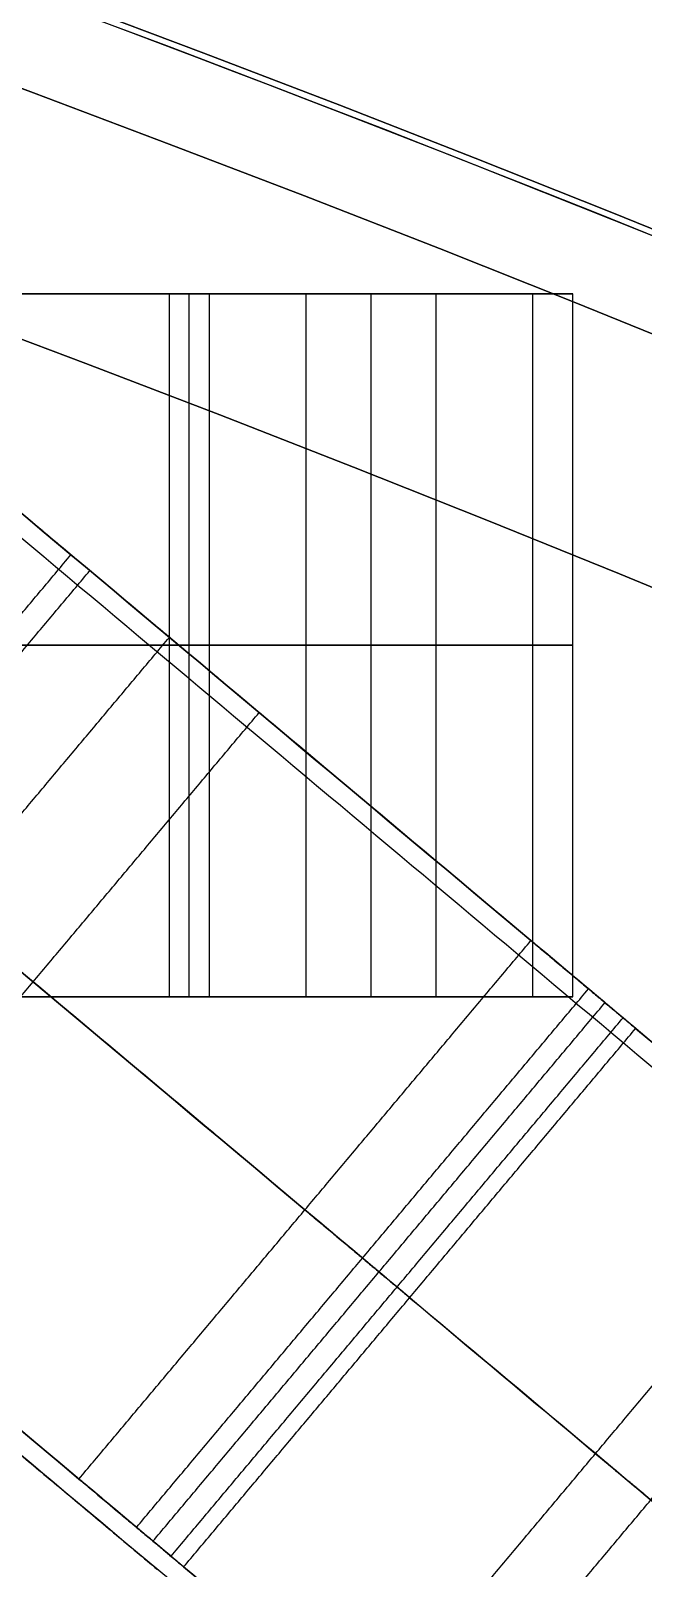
# Model space of a CAD drawing. Header units: millimetres. Extents: x -610 to 610, y -610 to 610.
# Drawn here: x 212.29 to 227.97, y 531.58 to 570.95 of the extents above; entities that cross this region are included whole.
import ezdxf

# ---------------------------------------------------------------- set-up
doc = ezdxf.new("R2010")
doc.units = ezdxf.units.MM
doc.layers.add('base', color=7, linetype='Continuous', true_color=0xffecbc)

msp = doc.modelspace()

# ---------------------------------------------------------------- linework, layer by layer
at = {"layer": 'base'}
for p, q in [((226.171, 564.216, 122.966), (115.92, 564.216, 122.966)), ((226.171, 546.216, 122.966), (115.92, 546.216, 122.966)), ((535.928, 286.834, 122.966), (227.778, 545.403, 122.966)), ((524.358, 273.045, 122.966), (216.208, 531.614, 122.966))]:
    msp.add_line(p, q, dxfattribs=at)
at = {"layer": 'base', "extrusion": (0, 0, -1)}
for centre, radius in [((0, 0, 3.534), 610), ((0, 0, 4.534), 610), ((0, 0, -2.476), 607.51), ((0, 0, 10.545), 607.51), ((0, 0, -4.966), 601.5), ((0, 0, 13.034), 601.5)]:
    msp.add_circle(centre, radius, dxfattribs=at)
at = {"layer": 'base'}
for centre, radius in [((0, 0, 249.466), 610), ((0, 0, 250.466), 610), ((0, 0, 243.455), 607.51), ((0, 0, 256.476), 607.51), ((0, 0, 240.966), 601.5), ((0, 0, 258.966), 601.5)]:
    msp.add_circle(centre, radius, dxfattribs=at)
for points, weights, degree, knots in [([(-495.198, -356.201, -4.034), (-851.399, 138.996, -4.034), (-356.201, 495.198, -4.034), (138.996, 851.399, -4.034), (495.198, 356.201, -4.034), (851.399, -138.996, -4.034), (356.201, -495.198, -4.034), (-138.996, -851.399, -4.034), (-495.198, -356.201, -4.034)], [1, 0.707106781187, 1, 0.707106781187, 1, 0.707106781187, 1, 0.707106781187, 1], 2, [0, 0, 0, 958.185759, 958.185759, 1916.371519, 1916.371519, 2874.557278, 2874.557278, 3832.743037, 3832.743037, 3832.743037]), ([(-610, 0, 249.966), (-610, -610, 249.966), (0, -610, 249.966), (610, -610, 249.966), (610, 0, 249.966), (610, 610, 249.966), (0, 610, 249.966), (-610, 610, 249.966), (-610, 0, 249.966)], [1, 0.707106781187, 1, 0.707106781187, 1, 0.707106781187, 1, 0.707106781187, 1], 2, [0, 0, 0, 958.185759, 958.185759, 1916.371519, 1916.371519, 2874.557278, 2874.557278, 3832.743037, 3832.743037, 3832.743037]), ([(222.671, 564.216, 240.966), (223.612, 564.216, 240.966), (224.481, 564.216, 240.606), (225.146, 564.216, 239.941), (225.811, 564.216, 239.275), (226.171, 564.216, 238.406), (226.171, 564.216, 237.466)], [1, 0.949252514911, 0.949252514911, 1, 0.949252514911, 0.949252514911, 1], 3, [4969.251435, 4969.251435, 4969.251435, 4969.251435, 4972.000343, 4972.000343, 4972.000343, 4974.74925, 4974.74925, 4974.74925, 4974.74925]), ([(226.171, 564.216, 115.666), (226.171, 564.216, 114.726), (225.811, 564.216, 113.857), (225.146, 564.216, 113.192), (224.481, 564.216, 112.526), (223.612, 564.216, 112.166), (222.671, 564.216, 112.166)], [1, 0.949252810473, 0.949252810473, 1, 0.949252810473, 0.949252810473, 1], 3, [5134.591411, 5134.591411, 5134.591411, 5134.591411, 5137.34031, 5137.34031, 5137.34031, 5140.08921, 5140.08921, 5140.08921, 5140.08921]), ([(222.671, 555.216, 240.966), (223.612, 555.216, 240.966), (224.481, 555.216, 240.606), (225.146, 555.216, 239.941), (225.811, 555.216, 239.275), (226.171, 555.216, 238.406), (226.171, 555.216, 237.466)], [1, 0.949252514911, 0.949252514911, 1, 0.949252514911, 0.949252514911, 1], 3, [4969.251435, 4969.251435, 4969.251435, 4969.251435, 4972.000343, 4972.000343, 4972.000343, 4974.74925, 4974.74925, 4974.74925, 4974.74925]), ([(226.171, 555.216, 115.666), (226.171, 555.216, 114.726), (225.811, 555.216, 113.857), (225.146, 555.216, 113.192), (224.481, 555.216, 112.526), (223.612, 555.216, 112.166), (222.671, 555.216, 112.166)], [1, 0.949252810473, 0.949252810473, 1, 0.949252810473, 0.949252810473, 1], 3, [5134.591411, 5134.591411, 5134.591411, 5134.591411, 5137.34031, 5137.34031, 5137.34031, 5140.08921, 5140.08921, 5140.08921, 5140.08921]), ([(222.671, 546.216, 240.966), (223.612, 546.216, 240.966), (224.481, 546.216, 240.606), (225.146, 546.216, 239.941), (225.811, 546.216, 239.275), (226.171, 546.216, 238.406), (226.171, 546.216, 237.466)], [1, 0.949252514911, 0.949252514911, 1, 0.949252514911, 0.949252514911, 1], 3, [4969.251435, 4969.251435, 4969.251435, 4969.251435, 4972.000343, 4972.000343, 4972.000343, 4974.74925, 4974.74925, 4974.74925, 4974.74925]), ([(226.171, 546.216, 115.666), (226.171, 546.216, 114.726), (225.811, 546.216, 113.857), (225.146, 546.216, 113.192), (224.481, 546.216, 112.526), (223.612, 546.216, 112.166), (222.671, 546.216, 112.166)], [1, 0.949252810473, 0.949252810473, 1, 0.949252810473, 0.949252810473, 1], 3, [5134.591411, 5134.591411, 5134.591411, 5134.591411, 5137.34031, 5137.34031, 5137.34031, 5140.08921, 5140.08921, 5140.08921, 5140.08921]), ([(32.649, -544.756, 240.966), (-510.363, -577.301, 240.966), (-544.649, -34.396, 240.966), (-578.935, 508.509, 240.966), (-36.142, 544.535, 240.966), (506.65, 580.562, 240.966), (544.417, 37.888, 240.966), (582.184, -504.785, 240.966), (39.634, -544.292, 240.966)], [1, 0.708239625255, 1, 0.708239625255, 1, 0.708239625255, 1, 0.708239625255, 1], 2, [654.018286, 654.018286, 654.018286, 1509.504571, 1509.504571, 2364.990855, 2364.990855, 3220.47714, 3220.47714, 4075.963425, 4075.963425, 4075.963425]), ([(32.649, -544.756, 244.966), (-510.363, -577.301, 244.966), (-544.649, -34.396, 244.966), (-578.935, 508.509, 244.966), (-36.142, 544.535, 244.966), (506.65, 580.562, 244.966), (544.417, 37.888, 244.966), (582.184, -504.785, 244.966), (39.634, -544.292, 244.966)], [1, 0.708239625255, 1, 0.708239625255, 1, 0.708239625255, 1, 0.708239625255, 1], 2, [654.018286, 654.018286, 654.018286, 1509.504571, 1509.504571, 2364.990855, 2364.990855, 3220.47714, 3220.47714, 4075.963425, 4075.963425, 4075.963425]), ([(32.649, -544.756, 242.966), (-510.363, -577.301, 242.966), (-544.649, -34.396, 242.966), (-578.935, 508.509, 242.966), (-36.142, 544.535, 242.966), (506.65, 580.562, 242.966), (544.417, 37.888, 242.966), (582.184, -504.785, 242.966), (39.634, -544.292, 242.966)], [1, 0.708239625255, 1, 0.708239625255, 1, 0.708239625255, 1, 0.708239625255, 1], 2, [654.018286, 654.018286, 654.018286, 1509.504571, 1509.504571, 2364.990855, 2364.990855, 3220.47714, 3220.47714, 4075.963425, 4075.963425, 4075.963425]), ([(229.361, 532.326, 196.565), (228.064, 533.414, 196.565), (227.047, 534.267, 195.514), (226.751, 534.516, 193.866), (226.454, 534.765, 192.218), (227.005, 534.303, 190.686), (228.166, 533.328, 189.932)], [1, 0.855896171082, 0.855896171082, 1, 0.855896171082, 0.855896171082, 1], 3, [1556.805097, 1556.805097, 1556.805097, 1556.805097, 1561.494842, 1561.494842, 1561.494842, 1566.184588, 1566.184588, 1566.184588, 1566.184588])]:
    msp.add_rational_spline(points, weights, degree=degree, knots=knots, dxfattribs=at)
for points, degree in [([(458.169, 387.574, 240.966), (282.367, 489.074, 240.966), (106.565, 590.573, 240.966)], 2), ([(458.169, 387.574, 244.966), (282.367, 489.074, 244.966), (106.565, 590.573, 244.966)], 2), ([(458.169, 387.574, 242.966), (282.367, 489.074, 242.966), (106.565, 590.573, 242.966)], 2), ([(201.55, 567.411, 22.966), (209.399, 560.825, 22.966), (217.248, 554.239, 22.966), (225.097, 547.652, 22.966)], 3), ([(225.097, 547.652, 45.566), (217.248, 554.239, 45.566), (209.399, 560.825, 45.566), (201.55, 567.411, 45.566)], 3), ([(201.55, 567.411, 67.366), (209.399, 560.825, 67.366), (217.248, 554.239, 67.366), (225.097, 547.652, 67.366)], 3), ([(225.097, 547.652, 89.966), (217.248, 554.239, 89.966), (209.399, 560.825, 89.966), (201.55, 567.411, 89.966)], 3), ([(201.55, 567.411, 111.766), (209.399, 560.825, 111.766), (217.248, 554.239, 111.766), (225.097, 547.652, 111.766)], 3), ([(201.55, 567.411, 218.566), (209.399, 560.825, 218.566), (217.248, 554.239, 218.566), (225.097, 547.652, 218.566)], 3), ([(-176.09, 564.216, 244.966), (-45.446, 564.216, 244.966), (85.199, 564.216, 244.966), (215.843, 564.216, 244.966)], 3), ([(222.671, 564.216, 218.966), (212.425, 564.216, 218.966), (202.178, 564.216, 218.966), (191.932, 564.216, 218.966)], 3), ([(222.671, 564.216, 112.166), (212.425, 564.216, 112.166), (202.179, 564.216, 112.166), (191.932, 564.216, 112.166)], 3), ([(191.932, 564.216, 89.566), (202.179, 564.216, 89.566), (212.425, 564.216, 89.566), (222.671, 564.216, 89.566)], 3), ([(222.671, 564.216, 67.766), (212.425, 564.216, 67.766), (202.179, 564.216, 67.766), (191.932, 564.216, 67.766)], 3), ([(191.932, 564.216, 45.166), (202.179, 564.216, 45.166), (212.425, 564.216, 45.166), (222.671, 564.216, 45.166)], 3), ([(222.671, 564.216, 23.366), (212.425, 564.216, 23.366), (202.179, 564.216, 23.366), (191.932, 564.216, 23.366)], 3), ([(210.033, 564.216, 138.6), (214.245, 564.216, 138.6), (218.458, 564.216, 138.6), (222.671, 564.216, 138.6)], 3), ([(215.843, 546.216, 244.966), (215.843, 555.216, 244.966), (215.843, 564.216, 244.966)], 2), ([(215.843, 546.216, 244.466), (215.843, 555.216, 244.466), (215.843, 564.216, 244.466)], 2), ([(215.843, 564.216, 244.966), (215.843, 564.216, 244.799), (215.843, 564.216, 244.632), (215.843, 564.216, 244.466)], 3), ([(215.843, 546.216, 244.716), (215.843, 555.216, 244.716), (215.843, 564.216, 244.716)], 2), ([(216.352, 546.216, 138.6), (216.352, 555.216, 138.6), (216.352, 564.216, 138.6)], 2), ([(216.868, 546.216, 241.991), (216.868, 555.216, 241.991), (216.868, 564.216, 241.991)], 2), ([(219.343, 546.216, 240.966), (219.343, 555.216, 240.966), (219.343, 564.216, 240.966)], 2), ([(219.343, 564.216, 240.966), (220.452, 564.216, 240.966), (221.562, 564.216, 240.966), (222.671, 564.216, 240.966)], 3), ([(221.007, 546.216, 240.966), (221.007, 555.216, 240.966), (221.007, 564.216, 240.966)], 2), ([(222.671, 546.216, 240.966), (222.671, 555.216, 240.966), (222.671, 564.216, 240.966)], 2), ([(222.671, 546.216, 218.966), (222.671, 555.216, 218.966), (222.671, 564.216, 218.966)], 2), ([(222.671, 546.216, 138.6), (222.671, 555.216, 138.6), (222.671, 564.216, 138.6)], 2), ([(222.671, 546.216, 112.166), (222.671, 555.216, 112.166), (222.671, 564.216, 112.166)], 2), ([(222.671, 546.216, 89.566), (222.671, 555.216, 89.566), (222.671, 564.216, 89.566)], 2), ([(222.671, 546.216, 67.766), (222.671, 555.216, 67.766), (222.671, 564.216, 67.766)], 2), ([(222.671, 546.216, 45.166), (222.671, 555.216, 45.166), (222.671, 564.216, 45.166)], 2), ([(222.671, 546.216, 23.366), (222.671, 555.216, 23.366), (222.671, 564.216, 23.366)], 2), ([(225.146, 546.216, 239.941), (225.146, 555.216, 239.941), (225.146, 564.216, 239.941)], 2), ([(225.146, 546.216, 219.991), (225.146, 555.216, 219.991), (225.146, 564.216, 219.991)], 2), ([(225.146, 546.216, 137.575), (225.146, 555.216, 137.575), (225.146, 564.216, 137.575)], 2), ([(225.146, 546.216, 113.192), (225.146, 555.216, 113.192), (225.146, 564.216, 113.192)], 2), ([(225.146, 546.216, 88.541), (225.146, 555.216, 88.541), (225.146, 564.216, 88.541)], 2), ([(225.146, 546.216, 68.791), (225.146, 555.216, 68.791), (225.146, 564.216, 68.791)], 2), ([(225.146, 546.216, 44.141), (225.146, 555.216, 44.141), (225.146, 564.216, 44.141)], 2), ([(225.146, 546.216, 24.391), (225.146, 555.216, 24.391), (225.146, 564.216, 24.391)], 2), ([(226.171, 546.216, 237.466), (226.171, 555.216, 237.466), (226.171, 564.216, 237.466)], 2), ([(226.171, 546.216, 222.466), (226.171, 555.216, 222.466), (226.171, 564.216, 222.466)], 2), ([(226.171, 564.216, 237.466), (226.171, 564.216, 232.466), (226.171, 564.216, 227.466), (226.171, 564.216, 222.466)], 3), ([(226.171, 546.216, 135.1), (226.171, 555.216, 135.1), (226.171, 564.216, 135.1)], 2), ([(226.171, 546.216, 115.666), (226.171, 555.216, 115.666), (226.171, 564.216, 115.666)], 2), ([(226.171, 564.216, 135.1), (226.171, 564.216, 128.622), (226.171, 564.216, 122.144), (226.171, 564.216, 115.666)], 3), ([(226.171, 546.216, 86.066), (226.171, 555.216, 86.066), (226.171, 564.216, 86.066)], 2), ([(226.171, 546.216, 71.266), (226.171, 555.216, 71.266), (226.171, 564.216, 71.266)], 2), ([(226.171, 564.216, 86.066), (226.171, 564.216, 81.133), (226.171, 564.216, 76.2), (226.171, 564.216, 71.266)], 3), ([(226.171, 546.216, 41.666), (226.171, 555.216, 41.666), (226.171, 564.216, 41.666)], 2), ([(226.171, 546.216, 26.866), (226.171, 555.216, 26.866), (226.171, 564.216, 26.866)], 2), ([(226.171, 564.216, 41.666), (226.171, 564.216, 36.733), (226.171, 564.216, 31.799), (226.171, 564.216, 26.866)], 3), ([(226.171, 546.216, 229.966), (226.171, 555.216, 229.966), (226.171, 564.216, 229.966)], 2), ([(226.171, 546.216, 125.383), (226.171, 555.216, 125.383), (226.171, 564.216, 125.383)], 2), ([(226.171, 546.216, 78.666), (226.171, 555.216, 78.666), (226.171, 564.216, 78.666)], 2), ([(226.171, 546.216, 34.266), (226.171, 555.216, 34.266), (226.171, 564.216, 34.266)], 2), ([(206.855, 562.33, 4.966), (362.361, 431.845, 4.966), (517.867, 301.36, 4.966)], 2), ([(206.855, 562.33, 0.966), (362.361, 431.845, 0.966), (517.867, 301.36, 0.966)], 2), ([(206.855, 562.33, 2.966), (362.361, 431.845, 2.966), (517.867, 301.36, 2.966)], 2), ([(195.765, 560.516, 22.966), (203.614, 553.93, 22.966), (211.463, 547.344, 22.966), (219.312, 540.758, 22.966)], 3), ([(219.312, 540.758, 45.566), (211.463, 547.344, 45.566), (203.614, 553.93, 45.566), (195.765, 560.516, 45.566)], 3), ([(195.765, 560.516, 67.366), (203.614, 553.93, 67.366), (211.463, 547.344, 67.366), (219.312, 540.758, 67.366)], 3), ([(219.312, 540.758, 89.966), (211.463, 547.344, 89.966), (203.614, 553.93, 89.966), (195.765, 560.516, 89.966)], 3), ([(195.765, 560.516, 111.766), (203.614, 553.93, 111.766), (211.463, 547.344, 111.766), (219.312, 540.758, 111.766)], 3), ([(195.765, 560.516, 218.566), (203.614, 553.93, 218.566), (211.463, 547.344, 218.566), (219.312, 540.758, 218.566)], 3), ([(201.753, 543.743, 22.966), (207.538, 550.637, 22.966), (213.323, 557.532, 22.966)], 2), ([(201.753, 543.743, 45.566), (207.538, 550.637, 45.566), (213.323, 557.532, 45.566)], 2), ([(201.753, 543.743, 67.366), (207.538, 550.637, 67.366), (213.323, 557.532, 67.366)], 2), ([(201.753, 543.743, 89.966), (207.538, 550.637, 89.966), (213.323, 557.532, 89.966)], 2), ([(201.753, 543.743, 111.766), (207.538, 550.637, 111.766), (213.323, 557.532, 111.766)], 2), ([(201.753, 543.743, 218.566), (207.538, 550.637, 218.566), (213.323, 557.532, 218.566)], 2), ([(202.237, 543.337, 2.966), (208.022, 550.231, 2.966), (213.807, 557.126, 2.966)], 2), ([(-176.09, 555.216, 244.966), (-45.446, 555.216, 244.966), (85.199, 555.216, 244.966), (215.843, 555.216, 244.966)], 3), ([(222.671, 555.216, 218.966), (212.425, 555.216, 218.966), (202.178, 555.216, 218.966), (191.932, 555.216, 218.966)], 3), ([(222.671, 555.216, 112.166), (212.425, 555.216, 112.166), (202.179, 555.216, 112.166), (191.932, 555.216, 112.166)], 3), ([(191.932, 555.216, 89.566), (202.179, 555.216, 89.566), (212.425, 555.216, 89.566), (222.671, 555.216, 89.566)], 3), ([(222.671, 555.216, 67.766), (212.425, 555.216, 67.766), (202.179, 555.216, 67.766), (191.932, 555.216, 67.766)], 3), ([(191.932, 555.216, 45.166), (202.179, 555.216, 45.166), (212.425, 555.216, 45.166), (222.671, 555.216, 45.166)], 3), ([(222.671, 555.216, 23.366), (212.425, 555.216, 23.366), (202.179, 555.216, 23.366), (191.932, 555.216, 23.366)], 3), ([(204.272, 541.629, 1.48), (210.057, 548.523, 1.48), (215.842, 555.418, 1.48)], 2), ([(210.033, 555.216, 138.6), (214.245, 555.216, 138.6), (218.458, 555.216, 138.6), (222.671, 555.216, 138.6)], 3), ([(215.843, 555.216, 244.966), (215.843, 555.216, 244.799), (215.843, 555.216, 244.632), (215.843, 555.216, 244.466)], 3), ([(219.343, 555.216, 240.966), (220.452, 555.216, 240.966), (221.562, 555.216, 240.966), (222.671, 555.216, 240.966)], 3), ([(226.171, 555.216, 237.466), (226.171, 555.216, 232.466), (226.171, 555.216, 227.466), (226.171, 555.216, 222.466)], 3), ([(226.171, 555.216, 135.1), (226.171, 555.216, 128.622), (226.171, 555.216, 122.144), (226.171, 555.216, 115.666)], 3), ([(226.171, 555.216, 86.066), (226.171, 555.216, 81.133), (226.171, 555.216, 76.2), (226.171, 555.216, 71.266)], 3), ([(226.171, 555.216, 41.666), (226.171, 555.216, 36.733), (226.171, 555.216, 31.799), (226.171, 555.216, 26.866)], 3), ([(189.979, 553.622, 22.966), (197.829, 547.036, 22.966), (205.678, 540.45, 22.966), (213.527, 533.864, 22.966)], 3), ([(213.527, 533.864, 45.566), (205.678, 540.45, 45.566), (197.829, 547.036, 45.566), (189.979, 553.622, 45.566)], 3), ([(189.979, 553.622, 67.366), (197.829, 547.036, 67.366), (205.678, 540.45, 67.366), (213.527, 533.864, 67.366)], 3), ([(213.527, 533.864, 89.966), (205.678, 540.45, 89.966), (197.829, 547.036, 89.966), (189.979, 553.622, 89.966)], 3), ([(189.979, 553.622, 111.766), (197.829, 547.036, 111.766), (205.678, 540.45, 111.766), (213.527, 533.864, 111.766)], 3), ([(189.979, 553.622, 218.566), (197.829, 547.036, 218.566), (205.678, 540.45, 218.566), (213.527, 533.864, 218.566)], 3), ([(206.57, 539.701, 0.966), (212.355, 546.595, 0.966), (218.14, 553.49, 0.966)], 2), ([(507.018, 311.092, 0.966), (362.579, 432.291, 0.966), (218.14, 553.49, 0.966)], 2), ([(213.527, 533.864, 22.966), (219.312, 540.758, 22.966), (225.097, 547.652, 22.966)], 2), ([(213.527, 533.864, 45.566), (219.312, 540.758, 45.566), (225.097, 547.652, 45.566)], 2), ([(213.527, 533.864, 67.366), (219.312, 540.758, 67.366), (225.097, 547.652, 67.366)], 2), ([(213.527, 533.864, 89.966), (219.312, 540.758, 89.966), (225.097, 547.652, 89.966)], 2), ([(213.527, 533.864, 111.766), (219.312, 540.758, 111.766), (225.097, 547.652, 111.766)], 2), ([(213.527, 533.864, 218.566), (219.312, 540.758, 218.566), (225.097, 547.652, 218.566)], 2), ([(501.233, 304.198, 0.966), (356.794, 425.397, 0.966), (212.355, 546.595, 0.966)], 2), ([(-176.09, 546.216, 244.966), (-45.446, 546.216, 244.966), (85.199, 546.216, 244.966), (215.843, 546.216, 244.966)], 3), ([(222.671, 546.216, 218.966), (212.425, 546.216, 218.966), (202.178, 546.216, 218.966), (191.932, 546.216, 218.966)], 3), ([(222.671, 546.216, 112.166), (212.425, 546.216, 112.166), (202.179, 546.216, 112.166), (191.932, 546.216, 112.166)], 3), ([(191.932, 546.216, 89.566), (202.179, 546.216, 89.566), (212.425, 546.216, 89.566), (222.671, 546.216, 89.566)], 3), ([(222.671, 546.216, 67.766), (212.425, 546.216, 67.766), (202.179, 546.216, 67.766), (191.932, 546.216, 67.766)], 3), ([(191.932, 546.216, 45.166), (202.179, 546.216, 45.166), (212.425, 546.216, 45.166), (222.671, 546.216, 45.166)], 3), ([(222.671, 546.216, 23.366), (212.425, 546.216, 23.366), (202.179, 546.216, 23.366), (191.932, 546.216, 23.366)], 3), ([(210.033, 546.216, 138.6), (214.245, 546.216, 138.6), (218.458, 546.216, 138.6), (222.671, 546.216, 138.6)], 3), ([(215, 532.627, 185.332), (220.786, 539.521, 185.332), (226.571, 546.416, 185.332)], 2), ([(215.843, 546.216, 244.966), (215.843, 546.216, 244.799), (215.843, 546.216, 244.632), (215.843, 546.216, 244.466)], 3), ([(219.343, 546.216, 240.966), (220.452, 546.216, 240.966), (221.562, 546.216, 240.966), (222.671, 546.216, 240.966)], 3), ([(226.171, 546.216, 237.466), (226.171, 546.216, 232.466), (226.171, 546.216, 227.466), (226.171, 546.216, 222.466)], 3), ([(226.171, 546.216, 135.1), (226.171, 546.216, 128.622), (226.171, 546.216, 122.144), (226.171, 546.216, 115.666)], 3), ([(226.171, 546.216, 86.066), (226.171, 546.216, 81.133), (226.171, 546.216, 76.2), (226.171, 546.216, 71.266)], 3), ([(226.171, 546.216, 41.666), (226.171, 546.216, 36.733), (226.171, 546.216, 31.799), (226.171, 546.216, 26.866)], 3), ([(227.778, 545.403, 182.602), (227.778, 545.403, 183.728), (227.318, 545.789, 184.769), (226.571, 546.416, 185.332)], 3), ([(198.631, 545.734, 230.966), (207.085, 538.64, 230.966), (215.539, 531.546, 230.966)], 2), ([(198.631, 545.734, 212.966), (207.085, 538.64, 212.966), (215.539, 531.546, 212.966)], 2), ([(198.631, 545.734, 221.966), (207.085, 538.64, 221.966), (215.539, 531.546, 221.966)], 2), ([(502.951, 290.379, 4.966), (350.791, 418.056, 4.966), (198.631, 545.734, 4.966)], 2), ([(502.951, 290.379, 0.966), (350.791, 418.056, 0.966), (198.631, 545.734, 0.966)], 2), ([(502.951, 290.379, 2.966), (350.791, 418.056, 2.966), (198.631, 545.734, 2.966)], 2), ([(215.423, 532.273, 23.991), (221.208, 539.167, 23.991), (226.993, 546.062, 23.991)], 2), ([(215.423, 532.273, 44.541), (221.208, 539.167, 44.541), (226.993, 546.062, 44.541)], 2), ([(215.423, 532.273, 68.391), (221.208, 539.167, 68.391), (226.993, 546.062, 68.391)], 2), ([(215.423, 532.273, 88.941), (221.208, 539.167, 88.941), (226.993, 546.062, 88.941)], 2), ([(215.423, 532.273, 112.792), (221.208, 539.167, 112.792), (226.993, 546.062, 112.792)], 2), ([(215.423, 532.273, 219.591), (221.208, 539.167, 219.591), (226.993, 546.062, 219.591)], 2), ([(215.884, 531.885, 184.178), (221.669, 538.78, 184.178), (227.455, 545.674, 184.178)], 2), ([(216.208, 531.614, 244.966), (221.993, 538.508, 244.966), (227.778, 545.403, 244.966)], 2), ([(216.208, 531.614, 26.466), (221.993, 538.508, 26.466), (227.778, 545.403, 26.466)], 2), ([(216.208, 531.614, 42.066), (221.993, 538.508, 42.066), (227.778, 545.403, 42.066)], 2), ([(216.208, 531.614, 70.866), (221.993, 538.508, 70.866), (227.778, 545.403, 70.866)], 2), ([(216.208, 531.614, 86.466), (221.993, 538.508, 86.466), (227.778, 545.403, 86.466)], 2), ([(216.208, 531.614, 115.266), (221.993, 538.508, 115.266), (227.778, 545.403, 115.266)], 2), ([(216.208, 531.614, 182.602), (221.993, 538.508, 182.602), (227.778, 545.403, 182.602)], 2), ([(216.208, 531.614, 222.066), (221.993, 538.508, 222.066), (227.778, 545.403, 222.066)], 2), ([(216.208, 531.614, 34.266), (221.993, 538.508, 34.266), (227.778, 545.403, 34.266)], 2), ([(216.208, 531.614, 78.666), (221.993, 538.508, 78.666), (227.778, 545.403, 78.666)], 2), ([(216.208, 531.614, 148.934), (221.993, 538.508, 148.934), (227.778, 545.403, 148.934)], 2), ([(216.208, 531.614, 233.516), (221.993, 538.508, 233.516), (227.778, 545.403, 233.516)], 2), ([(227.778, 545.403, 244.966), (377.897, 419.438, 244.966), (528.016, 293.473, 244.966)], 2), ([(227.778, 545.403, 26.466), (227.778, 545.403, 31.666), (227.778, 545.403, 36.866), (227.778, 545.403, 42.066)], 3), ([(227.778, 545.403, 70.866), (227.778, 545.403, 76.066), (227.778, 545.403, 81.266), (227.778, 545.403, 86.466)], 3), ([(227.778, 545.403, 115.266), (227.778, 545.403, 137.712), (227.778, 545.403, 160.157), (227.778, 545.403, 182.602)], 3), ([(227.778, 545.403, 222.066), (227.778, 545.403, 229.699), (227.778, 545.403, 237.332), (227.778, 545.403, 244.966)], 3), ([(220.965, 527.622, 193.866), (226.751, 534.516, 193.866), (232.536, 541.411, 193.866)], 2), ([(222.381, 526.434, 189.932), (228.166, 533.328, 189.932), (233.951, 540.223, 189.932)], 2), ([(495.448, 297.303, 0.966), (351.009, 418.502, 0.966), (206.57, 539.701, 0.966)], 2), ([(221.993, 538.508, 182.602), (221.993, 538.508, 183.728), (221.533, 538.894, 184.769), (220.786, 539.521, 185.332)], 3), ([(223.575, 525.432, 196.565), (229.361, 532.326, 196.565), (235.146, 539.221, 196.565)], 2), ([(221.993, 538.508, 244.966), (372.112, 412.543, 244.966), (522.231, 286.579, 244.966)], 2), ([(221.993, 538.508, 26.466), (221.993, 538.508, 31.666), (221.993, 538.508, 36.866), (221.993, 538.508, 42.066)], 3), ([(221.993, 538.508, 70.866), (221.993, 538.508, 76.066), (221.993, 538.508, 81.266), (221.993, 538.508, 86.466)], 3), ([(221.993, 538.508, 115.266), (221.993, 538.508, 137.712), (221.993, 538.508, 160.157), (221.993, 538.508, 182.602)], 3), ([(221.993, 538.508, 222.066), (221.993, 538.508, 229.699), (221.993, 538.508, 237.332), (221.993, 538.508, 244.966)], 3), ([(224.319, 524.808, 188.471), (230.104, 531.702, 188.471), (235.889, 538.597, 188.471)], 2), ([(226.257, 523.182, 187.011), (232.042, 530.076, 187.011), (237.827, 536.971, 187.011)], 2), ([(226.257, 523.182, 152.35), (232.042, 530.076, 152.35), (237.827, 536.971, 152.35)], 2), ([(226.257, 523.182, 169.68), (232.042, 530.076, 169.68), (237.827, 536.971, 169.68)], 2), ([(226.58, 522.911, 150.774), (232.365, 529.805, 150.774), (238.15, 536.699, 150.774)], 2), ([(227.464, 522.169, 149.62), (233.249, 529.063, 149.62), (239.034, 535.958, 149.62)], 2), ([(216.208, 531.614, 182.602), (216.208, 531.614, 183.728), (215.748, 532, 184.769), (215, 532.627, 185.332)], 3), ([(216.208, 531.614, 244.966), (366.327, 405.649, 244.966), (516.446, 279.684, 244.966)], 2), ([(216.208, 531.614, 26.466), (216.208, 531.614, 31.666), (216.208, 531.614, 36.866), (216.208, 531.614, 42.066)], 3), ([(216.208, 531.614, 70.866), (216.208, 531.614, 76.066), (216.208, 531.614, 81.266), (216.208, 531.614, 86.466)], 3), ([(216.208, 531.614, 115.266), (216.208, 531.614, 137.712), (216.208, 531.614, 160.157), (216.208, 531.614, 182.602)], 3), ([(216.208, 531.614, 222.066), (216.208, 531.614, 229.699), (216.208, 531.614, 237.332), (216.208, 531.614, 244.966)], 3)]:
    msp.add_open_spline(points, degree=degree, dxfattribs=at)
for points, weights, degree in [([(215.843, 564.216, 244.466), (215.843, 564.216, 242.415), (217.293, 564.216, 240.966), (219.343, 564.216, 240.966)], [1, 0.804737854124, 0.804737854124, 1], 3), ([(226.171, 564.216, 222.466), (226.171, 564.216, 220.415), (224.721, 564.216, 218.966), (222.671, 564.216, 218.966)], [1, 0.804739726867, 0.804739726867, 1], 3), ([(222.671, 564.216, 138.6), (224.721, 564.216, 138.6), (226.171, 564.216, 137.151), (226.171, 564.216, 135.1)], [1, 0.80473863462, 0.80473863462, 1], 3), ([(222.671, 564.216, 89.566), (224.721, 564.216, 89.566), (226.171, 564.216, 88.117), (226.171, 564.216, 86.066)], [1, 0.804737854124, 0.804737854124, 1], 3), ([(226.171, 564.216, 71.266), (226.171, 564.216, 69.216), (224.721, 564.216, 67.766), (222.671, 564.216, 67.766)], [1, 0.804737854124, 0.804737854124, 1], 3), ([(222.671, 564.216, 45.166), (224.721, 564.216, 45.166), (226.171, 564.216, 43.716), (226.171, 564.216, 41.666)], [1, 0.804737854124, 0.804737854124, 1], 3), ([(226.171, 564.216, 26.866), (226.171, 564.216, 24.816), (224.721, 564.216, 23.366), (222.671, 564.216, 23.366)], [1, 0.804737854124, 0.804737854124, 1], 3), ([(213.807, 557.126, 2.966), (212.568, 558.165, 4.273), (211.066, 559.425, 4.966), (209.474, 560.762, 4.966)], [1, 0.961872694388, 0.961872694388, 1], 3), ([(218.14, 553.49, 0.966), (216.548, 554.826, 0.966), (215.046, 556.086, 1.659), (213.807, 557.126, 2.966)], [1, 0.961872694388, 0.961872694388, 1], 3), ([(215.843, 555.216, 244.466), (215.843, 555.216, 242.415), (217.293, 555.216, 240.966), (219.343, 555.216, 240.966)], [1, 0.804737854124, 0.804737854124, 1], 3), ([(226.171, 555.216, 222.466), (226.171, 555.216, 220.415), (224.721, 555.216, 218.966), (222.671, 555.216, 218.966)], [1, 0.804739726867, 0.804739726867, 1], 3), ([(222.671, 555.216, 138.6), (224.721, 555.216, 138.6), (226.171, 555.216, 137.151), (226.171, 555.216, 135.1)], [1, 0.80473863462, 0.80473863462, 1], 3), ([(222.671, 555.216, 89.566), (224.721, 555.216, 89.566), (226.171, 555.216, 88.117), (226.171, 555.216, 86.066)], [1, 0.804737854124, 0.804737854124, 1], 3), ([(226.171, 555.216, 71.266), (226.171, 555.216, 69.216), (224.721, 555.216, 67.766), (222.671, 555.216, 67.766)], [1, 0.804737854124, 0.804737854124, 1], 3), ([(222.671, 555.216, 45.166), (224.721, 555.216, 45.166), (226.171, 555.216, 43.716), (226.171, 555.216, 41.666)], [1, 0.804737854124, 0.804737854124, 1], 3), ([(226.171, 555.216, 26.866), (226.171, 555.216, 24.816), (224.721, 555.216, 23.366), (222.671, 555.216, 23.366)], [1, 0.804737854124, 0.804737854124, 1], 3), ([(212.355, 546.595, 0.966), (210.763, 547.932, 0.966), (209.261, 549.192, 1.659), (208.022, 550.231, 2.966)], [1, 0.961872694388, 0.961872694388, 1], 3), ([(225.097, 547.652, 22.966), (226.667, 546.335, 22.966), (227.778, 545.403, 24.416), (227.778, 545.403, 26.466)], [1, 0.804737854124, 0.804737854124, 1], 3), ([(227.778, 545.403, 42.066), (227.778, 545.403, 44.116), (226.667, 546.335, 45.566), (225.097, 547.652, 45.566)], [1, 0.804737854125, 0.804737854125, 1], 3), ([(225.097, 547.652, 67.366), (226.667, 546.335, 67.366), (227.778, 545.403, 68.816), (227.778, 545.403, 70.866)], [1, 0.804737854124, 0.804737854124, 1], 3), ([(227.778, 545.403, 86.466), (227.778, 545.403, 88.517), (226.667, 546.335, 89.966), (225.097, 547.652, 89.966)], [1, 0.804737854125, 0.804737854125, 1], 3), ([(225.097, 547.652, 111.766), (226.667, 546.335, 111.766), (227.778, 545.403, 113.216), (227.778, 545.403, 115.266)], [1, 0.804737854124, 0.804737854124, 1], 3), ([(225.097, 547.652, 218.566), (226.667, 546.335, 218.566), (227.778, 545.403, 220.015), (227.778, 545.403, 222.066)], [1, 0.804737854125, 0.804737854125, 1], 3), ([(215.843, 546.216, 244.466), (215.843, 546.216, 242.415), (217.293, 546.216, 240.966), (219.343, 546.216, 240.966)], [1, 0.804737854124, 0.804737854124, 1], 3), ([(226.171, 546.216, 222.466), (226.171, 546.216, 220.415), (224.721, 546.216, 218.966), (222.671, 546.216, 218.966)], [1, 0.804739726867, 0.804739726867, 1], 3), ([(222.671, 546.216, 138.6), (224.721, 546.216, 138.6), (226.171, 546.216, 137.151), (226.171, 546.216, 135.1)], [1, 0.80473863462, 0.80473863462, 1], 3), ([(222.671, 546.216, 89.566), (224.721, 546.216, 89.566), (226.171, 546.216, 88.117), (226.171, 546.216, 86.066)], [1, 0.804737854124, 0.804737854124, 1], 3), ([(226.171, 546.216, 71.266), (226.171, 546.216, 69.216), (224.721, 546.216, 67.766), (222.671, 546.216, 67.766)], [1, 0.804737854124, 0.804737854124, 1], 3), ([(222.671, 546.216, 45.166), (224.721, 546.216, 45.166), (226.171, 546.216, 43.716), (226.171, 546.216, 41.666)], [1, 0.804737854124, 0.804737854124, 1], 3), ([(226.171, 546.216, 26.866), (226.171, 546.216, 24.816), (224.721, 546.216, 23.366), (222.671, 546.216, 23.366)], [1, 0.804737854124, 0.804737854124, 1], 3), ([(219.312, 540.758, 22.966), (220.882, 539.44, 22.966), (221.993, 538.508, 24.416), (221.993, 538.508, 26.466)], [1, 0.804737854124, 0.804737854124, 1], 3), ([(221.993, 538.508, 42.066), (221.993, 538.508, 44.116), (220.882, 539.44, 45.566), (219.312, 540.758, 45.566)], [1, 0.804737854125, 0.804737854125, 1], 3), ([(219.312, 540.758, 67.366), (220.882, 539.44, 67.366), (221.993, 538.508, 68.816), (221.993, 538.508, 70.866)], [1, 0.804737854124, 0.804737854124, 1], 3), ([(221.993, 538.508, 86.466), (221.993, 538.508, 88.517), (220.882, 539.44, 89.966), (219.312, 540.758, 89.966)], [1, 0.804737854125, 0.804737854125, 1], 3), ([(219.312, 540.758, 111.766), (220.882, 539.44, 111.766), (221.993, 538.508, 113.216), (221.993, 538.508, 115.266)], [1, 0.804737854124, 0.804737854124, 1], 3), ([(219.312, 540.758, 218.566), (220.882, 539.44, 218.566), (221.993, 538.508, 220.015), (221.993, 538.508, 222.066)], [1, 0.804737854125, 0.804737854125, 1], 3), ([(213.527, 533.864, 22.966), (215.097, 532.546, 22.966), (216.208, 531.614, 24.416), (216.208, 531.614, 26.466)], [1, 0.804737854124, 0.804737854124, 1], 3), ([(216.208, 531.614, 42.066), (216.208, 531.614, 44.116), (215.097, 532.546, 45.566), (213.527, 533.864, 45.566)], [1, 0.804737854125, 0.804737854125, 1], 3), ([(213.527, 533.864, 67.366), (215.097, 532.546, 67.366), (216.208, 531.614, 68.816), (216.208, 531.614, 70.866)], [1, 0.804737854124, 0.804737854124, 1], 3), ([(216.208, 531.614, 86.466), (216.208, 531.614, 88.517), (215.097, 532.546, 89.966), (213.527, 533.864, 89.966)], [1, 0.804737854125, 0.804737854125, 1], 3), ([(213.527, 533.864, 111.766), (215.097, 532.546, 111.766), (216.208, 531.614, 113.216), (216.208, 531.614, 115.266)], [1, 0.804737854124, 0.804737854124, 1], 3), ([(213.527, 533.864, 218.566), (215.097, 532.546, 218.566), (216.208, 531.614, 220.015), (216.208, 531.614, 222.066)], [1, 0.804737854125, 0.804737854125, 1], 3), ([(277.98, 461.215, 230.966), (187.678, 515.641, 230.966), (83.519, 531.994, 230.966)], [1, 0.981366959849, 1], 2), ([(277.98, 461.215, 212.966), (187.678, 515.641, 212.966), (83.519, 531.994, 212.966)], [1, 0.981366959849, 1], 2), ([(277.98, 461.215, 221.966), (187.678, 515.641, 221.966), (83.519, 531.994, 221.966)], [1, 0.981366959849, 1], 2)]:
    msp.add_rational_spline(points, weights, degree=degree, dxfattribs=at)
for points in [[(226.571, 546.416, 185.332), (221.791, 550.426, 188.934), (217.012, 554.436, 192.536), (212.233, 558.447, 196.138), (211.844, 558.773, 196.432), (211.431, 559.119, 196.565), (211.029, 559.457, 196.565)], [(220.786, 539.521, 185.332), (216.006, 543.532, 188.934), (211.227, 547.542, 192.536), (206.448, 551.552, 196.138), (206.059, 551.879, 196.432), (205.646, 552.225, 196.565), (205.244, 552.562, 196.565)], [(215, 532.627, 185.332), (210.221, 536.637, 188.934), (205.442, 540.648, 192.536), (200.663, 544.658, 196.138), (200.274, 544.984, 196.432), (199.861, 545.331, 196.565), (199.459, 545.668, 196.565)]]:
    msp.add_open_spline(points, degree=3, knots=[1426.240718, 1426.240718, 1426.240718, 1426.240718, 1427.240718, 1427.240718, 1427.240718, 1427.482417, 1427.482417, 1427.482417, 1427.482417], dxfattribs=at)

doc.saveas('drawing.dxf')
